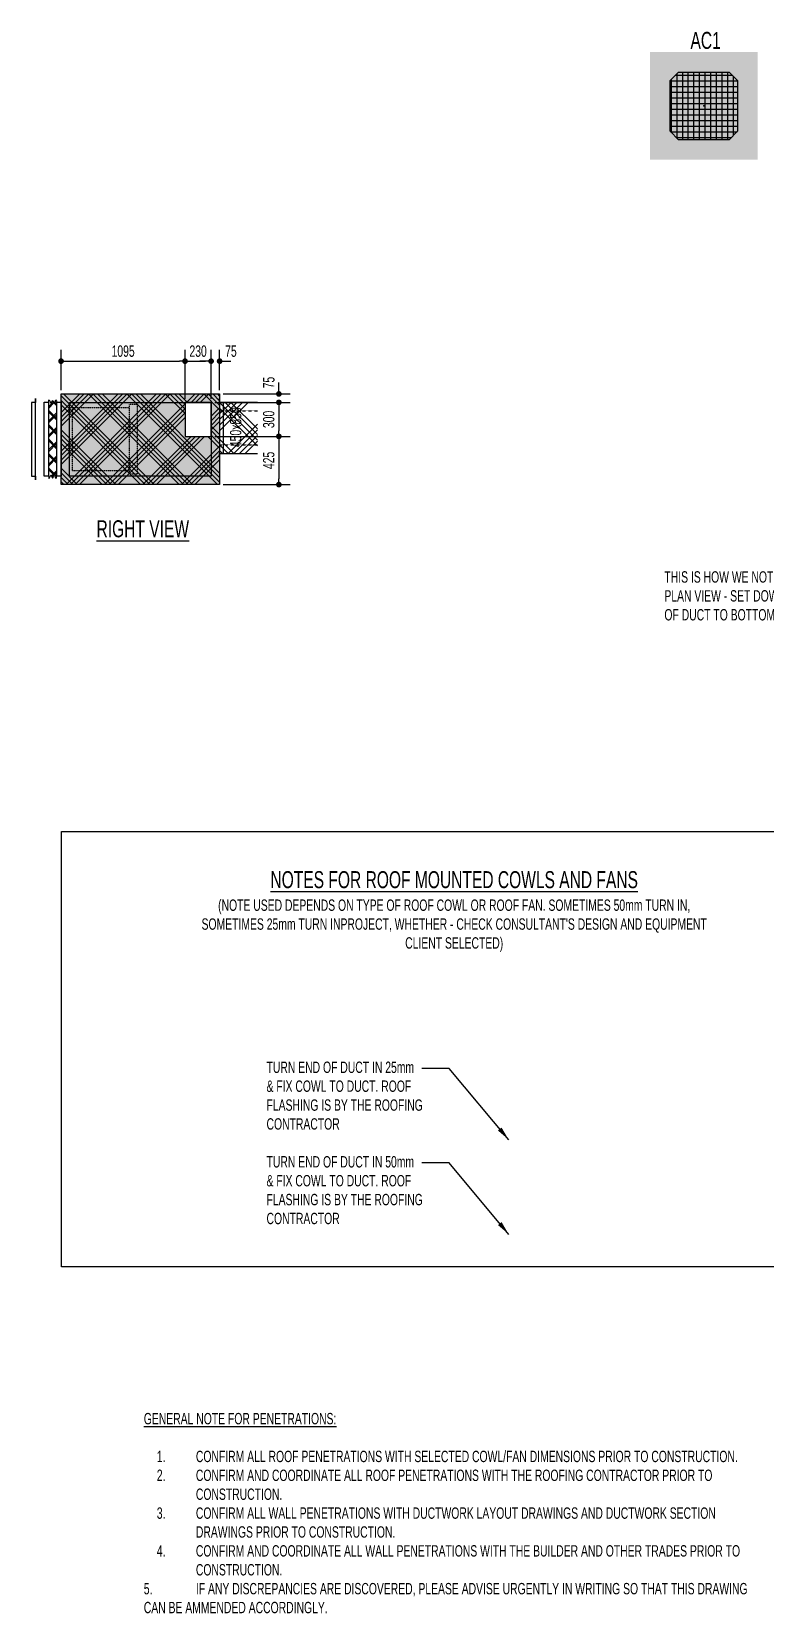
# Model space of a CAD drawing. Header units: millimetres. Extents: x 141 to 153906, y 19826 to 64501.
# Drawn here: x 56701 to 63181, y 39076 to 53034 of the extents above; entities that cross this region are included whole.
import ezdxf
from ezdxf.enums import TextEntityAlignment as Align

# ---------------------------------------------------------------- set-up
doc = ezdxf.new("R2010")
doc.units = ezdxf.units.MM
doc.linetypes.add('HID', pattern=[3.5, 2, -1.5])
doc.linetypes.add('Ins', pattern=[1, 0.5, -0.5])
for name, color, linetype in [('Hvac-Dim', 7, 'Continuous'), ('Hvac-Filter', 1, 'HID'), ('Hvac-FlexConn', 244, 'Continuous'), ('Hvac-Notes', 7, 'Continuous'), ('Hvac-TextLabel1', 7, 'Continuous'), ('Hvac-TextLabel2', 2, 'Continuous'), ('Hvacduct-Flange', 8, 'Continuous'), ('Hvacduct-oa', 82, 'Continuous'), ('Hvacduct-ra', 210, 'Continuous'), ('Hvacduct-ra-Shading', 223, 'Continuous'), ('HvacDuctText', 7, 'Continuous'), ('Hvacequip', 4, 'Continuous'), ('Hvacequip-Shading', 254, 'Continuous'), ('Hvacins', 118, 'Continuous'), ('HvacInsulation IN', 118, 'Continuous')]:
    doc.layers.add(name, color=color, linetype=linetype)
doc.styles.add('Arial', font='ARIALN.TTF', dxfattribs={"width": 0.8})
doc.styles.add('Arial Narrow', font='ARIALN.TTF', dxfattribs={"width": 0.9, "height": 200})
doc.styles.add('Arial Narrow_1', font='ARIALN.TTF', dxfattribs={"height": 250})
doc.dimstyles.new('ISO-25', dxfattribs={"dimtxt": 2.5, "dimasz": 2.5, "dimexe": 1.25, "dimexo": 0.625, "dimtad": 1, "dimtxsty": 'Standard', "dimcen": 2.5, "dimadec": 0, "dimazin": 0, "dimtfac": 1, "dimtmove": 0, "dimatfit": 3, "dimfxl": 1, "dimarcsym": 0})
doc.dimstyles.new('Standard 100', dxfattribs={"dimscale": 50, "dimtxt": 2, "dimasz": 1, "dimexe": 2, "dimexo": 0.63, "dimgap": 0.63, "dimtad": 1, "dimdec": 0, "dimrnd": 5, "dimzin": 0, "dimdsep": 46, "dimtxsty": 'Arial', "dimblk": 'DOT', "dimcen": 0.09, "dimclrd": 1, "dimclre": 1, "dimclrt": 256, "dimadec": 0, "dimazin": 0, "dimtfac": 1, "dimtdec": 0, "dimtofl": 0, "dimtmove": 0, "dimatfit": 3, "dimfxl": 1, "dimtolj": 1, "dimtzin": 0, "dimarcsym": 0})

# ---------------------------------------------------------------- blocks, each defined once
blk = doc.blocks.new('6A84')
at = {"layer": 'Hvacequip-Shading', "color": 253}
blk.add_solid([(-475, -475), (475, -475), (-475, 475), (475, 475)], dxfattribs=at)
blk = doc.blocks.new('Cassette-g')
at = {"linetype": 'Continuous'}
h = blk.add_hatch(dxfattribs=at)
h.set_pattern_fill('_USER', color=252, scale=0.052632, double=1, pattern_type=0)
h.set_pattern_definition([(0, (5e-16, 0), (0, 0.0526316), []), (90, (5e-16, 0), (-0.0526316, 3e-18), [])])
h.paths.add_polyline_path([(-0.314, -0.235), (-0.314, 0.235), (-0.235, 0.314), (0.235, 0.314), (0.314, 0.235), (0.314, -0.235), (0.235, -0.314), (-0.235, -0.314)])
at = {"color": 252, "linetype": 'Continuous', "elevation": -0.037, "flags": 128}
blk.add_lwpolyline([(-0.314, -0.235), (-0.314, 0.235), (-0.235, 0.314), (0.235, 0.314), (0.314, 0.235), (0.314, -0.235), (0.235, -0.314), (-0.235, -0.314)], close=True, dxfattribs=at)
at = {"color": 252, "linetype": 'Continuous'}
blk.add_point((0, 0, -0.037), dxfattribs=at)
blk = doc.blocks.new('6A91')
at = {"layer": 'Hvacequip'}
blk.add_blockref('Cassette-g', (0, 0, -0.963), dxfattribs=at)
blk = doc.blocks.new('_Dot')
at = {"color": 0, "linetype": 'ByBlock', "lineweight": -2}
blk.add_line((-0.5, 0), (-1, 0), dxfattribs=at)
at = {"color": 0, "linetype": 'ByBlock', "const_width": 0.5}
blk.add_lwpolyline([(-0.25, 0, 1), (0.25, 0, 1)], format="xyb", close=True, dxfattribs=at)
blk = doc.blocks.new('*D232')
at = {"layer": 'Defpoints', "color": 0, "transparency": 16777216}
for p in [(58056, 50126), (56961, 49837), (58056, 49762)]:
    blk.add_point(p, dxfattribs=at)
at = {"layer": 'Hvac-Dim', "color": 1, "lineweight": -2, "transparency": 16777216}
for p, q in [((56961, 49869), (56961, 50226)), ((57011, 50126), (58006, 50126)), ((58056, 49794), (58056, 50226))]:
    blk.add_line(p, q, dxfattribs=at)
at = {"layer": 'Hvac-Dim', "color": 1, "lineweight": -2, "transparency": 16777216, "xscale": 50, "yscale": 50, "zscale": 50, "rotation": 180}
blk.add_blockref('_Dot', (56961, 50126), dxfattribs=at)
at = {"layer": 'Hvac-Dim', "color": 1, "lineweight": -2, "transparency": 16777216, "xscale": 50, "yscale": 50, "zscale": 50}
blk.add_blockref('_Dot', (58056, 50126), dxfattribs=at)
at = {"layer": 'Hvac-Dim', "transparency": 16777216, "insert": (57509, 50214), "char_height": 100, "attachment_point": 5, "style": 'Arial'}
blk.add_mtext('\\A1;1095', dxfattribs=at)
blk = doc.blocks.new('*D233')
at = {"layer": 'Defpoints', "color": 0, "transparency": 16777216}
for p in [(58286, 50126), (58056, 49762), (58286, 49762)]:
    blk.add_point(p, dxfattribs=at)
at = {"layer": 'Hvac-Dim', "color": 1, "lineweight": -2, "transparency": 16777216}
for p, q in [((58056, 49794), (58056, 50226)), ((58106, 50126), (58236, 50126)), ((58286, 49794), (58286, 50226))]:
    blk.add_line(p, q, dxfattribs=at)
at = {"layer": 'Hvac-Dim', "color": 1, "lineweight": -2, "transparency": 16777216, "xscale": 50, "yscale": 50, "zscale": 50, "rotation": 180}
blk.add_blockref('_Dot', (58056, 50126), dxfattribs=at)
at = {"layer": 'Hvac-Dim', "color": 1, "lineweight": -2, "transparency": 16777216, "xscale": 50, "yscale": 50, "zscale": 50}
blk.add_blockref('_Dot', (58286, 50126), dxfattribs=at)
at = {"layer": 'Hvac-Dim', "transparency": 16777216, "insert": (58171, 50214), "char_height": 100, "attachment_point": 5, "style": 'Arial'}
blk.add_mtext('\\A1;230', dxfattribs=at)
blk = doc.blocks.new('*D234')
at = {"layer": 'Defpoints', "color": 0, "transparency": 16777216}
for p in [(58361, 50126), (58361, 49837), (58286, 49762)]:
    blk.add_point(p, dxfattribs=at)
at = {"layer": 'Hvac-Dim', "color": 1, "lineweight": -2, "transparency": 16777216}
for p, q in [((58236, 50126), (58186, 50126)), ((58286, 49794), (58286, 50226)), ((58361, 49869), (58361, 50226)), ((58411, 50126), (58461, 50126))]:
    blk.add_line(p, q, dxfattribs=at)
at = {"layer": 'Hvac-Dim', "color": 1, "lineweight": -2, "transparency": 16777216, "xscale": 50, "yscale": 50, "zscale": 50}
blk.add_blockref('_Dot', (58286, 50126), dxfattribs=at)
at = {"layer": 'Hvac-Dim', "color": 1, "lineweight": -2, "transparency": 16777216, "xscale": 50, "yscale": 50, "zscale": 50, "rotation": 180}
blk.add_blockref('_Dot', (58361, 50126), dxfattribs=at)
at = {"layer": 'Hvac-Dim', "transparency": 16777216, "insert": (58461, 50214), "char_height": 100, "attachment_point": 5, "style": 'Arial'}
blk.add_mtext('\\A1;75', dxfattribs=at)
blk = doc.blocks.new('*D235')
at = {"layer": 'Defpoints', "color": 0, "transparency": 16777216}
for p in [(58361, 49837), (58286, 49762), (58884, 49762)]:
    blk.add_point(p, dxfattribs=at)
at = {"layer": 'Hvac-Dim', "color": 1, "lineweight": -2, "transparency": 16777216}
for p, q in [((58393, 49837), (58984, 49837)), ((58884, 49887), (58884, 49937)), ((58318, 49762), (58984, 49762)), ((58884, 49712), (58884, 49662))]:
    blk.add_line(p, q, dxfattribs=at)
at = {"layer": 'Hvac-Dim', "color": 1, "lineweight": -2, "transparency": 16777216, "xscale": 50, "yscale": 50, "zscale": 50}
for p, rotation in [((58884, 49837), 270), ((58884, 49762), 90)]:
    blk.add_blockref('_Dot', p, dxfattribs=dict(at, rotation=rotation))
at = {"layer": 'Hvac-Dim', "transparency": 16777216, "insert": (58796, 49937), "char_height": 100, "attachment_point": 5, "rotation": 90, "style": 'Arial'}
blk.add_mtext('\\A1;75', dxfattribs=at)
blk = doc.blocks.new('*D236')
at = {"layer": 'Defpoints', "color": 0, "transparency": 16777216}
for p in [(58286, 49762), (58286, 49462), (58884, 49462)]:
    blk.add_point(p, dxfattribs=at)
at = {"layer": 'Hvac-Dim', "color": 1, "lineweight": -2, "transparency": 16777216}
for p, q in [((58318, 49762), (58984, 49762)), ((58884, 49712), (58884, 49512)), ((58318, 49462), (58984, 49462))]:
    blk.add_line(p, q, dxfattribs=at)
at = {"layer": 'Hvac-Dim', "color": 1, "lineweight": -2, "transparency": 16777216, "xscale": 50, "yscale": 50, "zscale": 50}
for p, rotation in [((58884, 49762), 90), ((58884, 49462), 270)]:
    blk.add_blockref('_Dot', p, dxfattribs=dict(at, rotation=rotation))
at = {"layer": 'Hvac-Dim', "transparency": 16777216, "insert": (58795, 49612), "char_height": 100, "attachment_point": 5, "rotation": 90, "style": 'Arial'}
blk.add_mtext('\\A1;300', dxfattribs=at)
blk = doc.blocks.new('*D237')
at = {"layer": 'Defpoints', "color": 0, "transparency": 16777216}
for p in [(58286, 49462), (58361, 49037), (58884, 49037)]:
    blk.add_point(p, dxfattribs=at)
at = {"layer": 'Hvac-Dim', "color": 1, "lineweight": -2, "transparency": 16777216}
for p, q in [((58318, 49462), (58984, 49462)), ((58884, 49412), (58884, 49087)), ((58393, 49037), (58984, 49037))]:
    blk.add_line(p, q, dxfattribs=at)
at = {"layer": 'Hvac-Dim', "color": 1, "lineweight": -2, "transparency": 16777216, "xscale": 50, "yscale": 50, "zscale": 50}
for p, rotation in [((58884, 49462), 90), ((58884, 49037), 270)]:
    blk.add_blockref('_Dot', p, dxfattribs=dict(at, rotation=rotation))
at = {"layer": 'Hvac-Dim', "transparency": 16777216, "insert": (58795, 49250), "char_height": 100, "attachment_point": 5, "rotation": 90, "style": 'Arial'}
blk.add_mtext('\\A1;425', dxfattribs=at)

msp = doc.modelspace()

# ---------------------------------------------------------------- hatches: boundary and pattern name
at = {"layer": 'Hvac-FlexConn', "linetype": 'Continuous'}
h = msp.add_hatch(dxfattribs=at)
h.set_pattern_fill('INS50I', color=8, scale=15, style=0)
h.set_pattern_definition([(45, (-81462.81, 60074.78), (-63.63961, 63.63961), []), (45, (-81447.81, 60074.78), (-63.63961, 63.63961), []), (135, (-81462.81, 60074.78), (-63.63961, -63.63961), []), (135, (-81447.81, 60074.78), (-63.63961, -63.63961), [])])
h.paths.add_polyline_path([(56848.5, 49111.4), (56851.4, 49098.2), (56854.2, 49092.2), (56856.9, 49091.6), (56859.5, 49095.1), (56862, 49101.2), (56864.4, 49108.2), (56866.8, 49114.7), (56869.1, 49119.1), (56871.4, 49120.3), (56873.6, 49118.7), (56875.7, 49115.2), (56877.8, 49110.5), (56879.9, 49105.4), (56882, 49100.8), (56884, 49097.4), (56886, 49096.1), (56888.1, 49097.4), (56890.1, 49100.8), (56892.2, 49105.4), (56894.3, 49110.5), (56896.4, 49115.2), (56898.5, 49118.7), (56900.7, 49120.3), (56903, 49119.1), (56905.3, 49114.7), (56907.6, 49108.2), (56910.1, 49101.2), (56912.6, 49095.1), (56915.2, 49091.6), (56917.9, 49092.2), (56920.7, 49098.2), (56923.5, 49111.4), (56923.5, 49111.4), (56923.5, 49763.4), (56920.7, 49776.6), (56917.9, 49782.7), (56915.2, 49783.3), (56912.6, 49779.7), (56910.1, 49773.7), (56907.6, 49766.7), (56905.3, 49760.2), (56903, 49755.8), (56900.7, 49754.6), (56898.5, 49756.1), (56896.4, 49759.7), (56894.3, 49764.4), (56892.2, 49769.5), (56890.1, 49774.1), (56888.1, 49777.5), (56886, 49778.8), (56884, 49777.5), (56882, 49774.1), (56879.9, 49769.5), (56877.8, 49764.4), (56875.7, 49759.7), (56873.6, 49756.1), (56871.4, 49754.6), (56869.1, 49755.8), (56866.8, 49760.2), (56864.4, 49766.7), (56862, 49773.7), (56859.5, 49779.7), (56856.9, 49783.3), (56854.2, 49782.7), (56851.4, 49776.6), (56848.5, 49763.4)])
at = {"layer": 'Hvacduct-ra-Shading', "linetype": 'Continuous'}
h = msp.add_hatch(color=223, dxfattribs=at)
h.paths.add_polyline_path([(56961, 49037.4), (58361, 49037.4), (58361, 49837.4), (56961, 49837.4)])
h.paths.add_polyline_path([(58056, 49762.4), (58286, 49762.4), (58286, 49462.4), (58056, 49462.4)], flags=16)
at = {"layer": 'HvacInsulation IN', "linetype": 'Continuous'}
h = msp.add_hatch(dxfattribs=at)
h.set_pattern_fill('INS100I', color=256, scale=40, style=0)
h.set_pattern_definition([(45, (-84709.69, 66167.27), (-169.70563, 169.70563), []), (45, (-84669.69, 66167.27), (-169.70563, 169.70563), []), (45, (-84629.69, 66167.27), (-169.70563, 169.70563), []), (45, (-84589.69, 66167.27), (-169.70563, 169.70563), []), (135, (-84709.69, 66167.27), (-169.70563, -169.70563), []), (135, (-84669.69, 66167.27), (-169.70563, -169.70563), []), (135, (-84629.69, 66167.27), (-169.70563, -169.70563), []), (135, (-84589.69, 66167.27), (-169.70563, -169.70563), [])])
h.paths.add_polyline_path([(56961, 49037.4), (58361, 49037.4), (58361, 49837.4), (56961, 49837.4)])
h.paths.add_polyline_path([(58056, 49762.4), (58286, 49762.4), (58286, 49462.4), (58056, 49462.4)], flags=16)
h = msp.add_hatch(dxfattribs=at)
h.set_pattern_fill('INS100I', color=256, scale=50, angle=270, style=0)
h.set_pattern_definition([(315, (5429, 104915.14), (212.132, 212.132), []), (315, (5429, 104865.14), (212.132, 212.132), []), (315, (5429, 104815.14), (212.132, 212.132), []), (315, (5429, 104765.14), (212.132, 212.132), []), (45, (5429, 104915.14), (-212.132, 212.132), []), (45, (5429, 104865.14), (-212.132, 212.132), []), (45, (5429, 104815.14), (-212.132, 212.132), []), (45, (5429, 104765.14), (-212.132, 212.132), [])])
h.paths.add_polyline_path([(58361, 49312.4), (58695, 49312.4), (58695, 49762.4), (58361, 49762.4)])

# ---------------------------------------------------------------- linework, layer by layer
at = {"layer": 'Hvac-Filter', "elevation": 100.5}
msp.add_lwpolyline([(57561, 49157.4), (57061, 49157.4), (57061, 49717.4), (57561, 49717.4)], dxfattribs=at)
msp.add_lwpolyline([(57561, 49132.4), (57636, 49132.4), (57636, 49742.4), (57561, 49742.4)], close=True, dxfattribs=at)
at = {"layer": 'Hvac-FlexConn', "color": 244, "linetype": 'Continuous', "elevation": 100.5}
for points in [[(56848.5, 49111.4), (56811, 49111.4), (56811, 49763.4), (56848.5, 49763.4)], [(56923.5, 49763.4), (56961, 49763.4), (56961, 49111.4), (56923.5, 49111.4)]]:
    msp.add_lwpolyline(points, close=True, dxfattribs=at)
for points in [[(56848.5, 49763.4), (56851.4, 49776.6), (56854.2, 49782.7), (56856.9, 49783.3), (56859.5, 49779.7), (56862, 49773.7), (56864.4, 49766.7), (56866.8, 49760.2), (56869.1, 49755.8), (56871.4, 49754.6), (56873.6, 49756.1), (56875.7, 49759.7), (56877.8, 49764.4), (56879.9, 49769.5), (56882, 49774.1), (56884, 49777.5), (56886, 49778.8), (56888.1, 49777.5), (56890.1, 49774.1), (56892.2, 49769.5), (56894.3, 49764.4), (56896.4, 49759.7), (56898.5, 49756.1), (56900.7, 49754.6), (56903, 49755.8), (56905.3, 49760.2), (56907.6, 49766.7), (56910.1, 49773.7), (56912.6, 49779.7), (56915.2, 49783.3), (56917.9, 49782.7), (56920.7, 49776.6), (56923.5, 49763.4)], [(56848.5, 49111.4), (56851.4, 49098.2), (56854.2, 49092.2), (56856.9, 49091.6), (56859.5, 49095.1), (56862, 49101.2), (56864.4, 49108.2), (56866.8, 49114.7), (56869.1, 49119.1), (56871.4, 49120.3), (56873.6, 49118.7), (56875.7, 49115.2), (56877.8, 49110.5), (56879.9, 49105.4), (56882, 49100.8), (56884, 49097.4), (56886, 49096.1), (56888.1, 49097.4), (56890.1, 49100.8), (56892.2, 49105.4), (56894.3, 49110.5), (56896.4, 49115.2), (56898.5, 49118.7), (56900.7, 49120.3), (56903, 49119.1), (56905.3, 49114.7), (56907.6, 49108.2), (56910.1, 49101.2), (56912.6, 49095.1), (56915.2, 49091.6), (56917.9, 49092.2), (56920.7, 49098.2), (56923.5, 49111.4)]]:
    msp.add_lwpolyline(points, dxfattribs=at)
at = {"layer": 'Hvac-Notes', "linetype": 'Continuous', "elevation": 100.5}
msp.add_lwpolyline([(56965.8, 45976.3), (63751, 45976.3), (63751, 42133.4), (56965.8, 42133.4)], close=True, dxfattribs=at)
at = {"layer": 'Hvacduct-Flange', "color": 8, "linetype": 'Continuous', "elevation": 100.5, "flags": 128}
msp.add_lwpolyline([(56735.7, 49797.4), (56735.7, 49762.4), (56700.7, 49762.4), (56700.7, 49112.4), (56735.7, 49112.4), (56735.7, 49077.4)], close=True, dxfattribs=at)
at = {"layer": 'Hvacduct-oa', "color": 82, "linetype": 'Continuous', "elevation": 100.5, "flags": 128}
msp.add_lwpolyline([(58286, 49762.4), (58056, 49762.4), (58056, 49462.4), (58286, 49462.4)], close=True, dxfattribs=at)
at = {"layer": 'Hvacduct-ra', "color": 210, "linetype": 'Continuous', "elevation": 100.5, "flags": 128}
msp.add_lwpolyline([(58361, 49037.4), (56961, 49037.4), (56961, 49837.4), (58361, 49837.4)], close=True, dxfattribs=at)
at = {"layer": 'Hvacduct-ra', "color": 8, "linetype": 'Continuous', "elevation": 100.5, "flags": 128}
msp.add_lwpolyline([(58361, 49277.4), (58361, 49312.4), (58396, 49312.4), (58396, 49762.4), (58361, 49762.4), (58361, 49797.4)], dxfattribs=at)
at = {"layer": 'Hvacduct-ra', "color": 210, "linetype": 'Continuous', "elevation": 100.5, "flags": 128}
msp.add_lwpolyline([(58695, 49762.4), (58361, 49762.4), (58361, 49312.4), (58695, 49312.4)], dxfattribs=at)
at = {"layer": 'Hvacduct-ra', "color": 210, "linetype": 'Continuous'}
msp.add_point((58361, 49737.4, 100.5), dxfattribs=at)
at = {"layer": 'Hvacins', "color": 118, "linetype": 'Ins'}
for p, q in [((58361, 49687.4, 100.5), (58695, 49687.4, 100.5)), ((58361, 49387.4, 100.5), (58695, 49387.4, 100.5))]:
    msp.add_line(p, q, dxfattribs=at)
at = {"layer": 'Hvacins', "elevation": 100.5, "flags": 128}
msp.add_lwpolyline([(58286, 49112.4), (57036, 49112.4), (57036, 49762.4), (58286, 49762.4)], close=True, dxfattribs=at)

# ---------------------------------------------------------------- block references
at = {"layer": 'Hvacequip', "color": 4, "linetype": 'Continuous', "xscale": 950, "yscale": 950, "zscale": 35, "rotation": 270}
msp.add_blockref('6A91', (62636.6, 52378.2), dxfattribs=at)
at = {"layer": 'Hvacequip-Shading', "color": 253, "linetype": 'Continuous', "rotation": 270}
msp.add_blockref('6A84', (62636.6, 52378.2), dxfattribs=at)

# ---------------------------------------------------------------- texts
at = {"layer": 'Hvac-Notes', "color": 7, "linetype": 'Continuous', "style": 'Arial Narrow', "width": 0.8}
msp.add_text('AC1', height=150, dxfattribs=at).set_placement((62652.7, 52956.9), align=Align.MIDDLE)
at = {"layer": 'Hvac-Notes', "insert": (62288.7, 48271.7, 100.5), "char_height": 100, "attachment_point": 1, "style": 'Arial Narrow_1'}
msp.add_mtext_dynamic_manual_height_columns('\\W0.8;THIS IS HOW WE NOTE A DUCT SET DOWN WITH BENDS IN \\PPLAN VIEW - SET DOWN IS ALWAYS MEASURED FROM BOTTOM \\POF DUCT TO BOTTOM OF DUCT.', width=5382.733, gutter_width=1, heights=[0], dxfattribs=at)
at = {"layer": 'Hvac-Notes', "width": 5382.733, "attachment_point": 1, "style": 'Arial Narrow_1'}
for s, insert, char_height in [('\\W0.8;TURN END OF DUCT IN 25mm\\P& FIX COWL TO DUCT. ROOF\\PFLASHING IS BY THE ROOFING\\PCONTRACTOR\\P\\P', (58775.2, 43944.7, 100.5), 100), ('\\W0.8;TURN END OF DUCT IN 50mm\\P& FIX COWL TO DUCT. ROOF\\PFLASHING IS BY THE ROOFING\\PCONTRACTOR\\P\\P', (58775.2, 43110.5, 100.5), 100), ('{\\L\\H0.869565x;\\W0.8;GENERAL NOTE FOR PENETRATIONS:}{\\H0.869565x;\\W0.8;\\P\\P\\pxi-3,l4t4;1.^ICONFIRM ALL ROOF PENETRATIONS WITH SELECTED COWL/FAN DIMENSIONS PRIOR TO CONSTRUCTION.\\P2.^ICONFIRM AND COORDINATE ALL ROOF PENETRATIONS WITH THE ROOFING CONTRACTOR PRIOR TO CONSTRUCTION.\\P3.^ICONFIRM ALL WALL PENETRATIONS WITH DUCTWORK LAYOUT DRAWINGS AND DUCTWORK SECTION DRAWINGS PRIOR TO CONSTRUCTION.\\P4.^ICONFIRM AND COORDINATE ALL WALL PENETRATIONS WITH THE BUILDER AND OTHER TRADES PRIOR TO CONSTRUCTION.\\P5.^IIF ANY DISCREPANCIES ARE DISCOVERED, PLEASE ADVISE URGENTLY IN WRITING SO THAT THIS DRAWING CAN BE AMMENDED ACCORDINGLY.}\\W0.8;\\P\\pi*,l*,t;\\P', (57691.4, 40844), 115)]:
    msp.add_mtext(s, dxfattribs=dict(at, insert=insert, char_height=char_height))
at = {"layer": 'Hvac-TextLabel1', "insert": (57273.9, 48721.8, 100.5), "char_height": 150, "attachment_point": 1, "style": 'Arial Narrow_1'}
msp.add_mtext_dynamic_manual_height_columns('\\L\\W0.8;RIGHT VIEW', width=1098.574, gutter_width=1, heights=[0], dxfattribs=at)
at = {"layer": 'Hvac-TextLabel2', "color": 2, "insert": (56196.4, 45625.4, 100.5), "char_height": 175, "width": 8472.028, "attachment_point": 1, "style": 'Arial Narrow_1'}
msp.add_mtext("\\pxqc;{\\L{\\H0.857143x;\\W0.8;NOTES FOR ROOF MOUNTED COWLS AND FANS}\\W0.8;\\P}\\C3;\\H0.571429x;\\W0.8;(NOTE USED DEPENDS ON TYPE OF ROOF COWL OR ROOF FAN. SOMETIMES 50mm TURN IN, \\PSOMETIMES 25mm TURN INPROJECT, WHETHER - CHECK CONSULTANT'S DESIGN AND EQUIPMENT \\PCLIENT SELECTED)", dxfattribs=at)
at = {"layer": 'HvacDuctText', "color": 7, "linetype": 'Continuous', "style": 'Arial Narrow', "width": 0.8}
msp.add_text('450x850', height=100, rotation=90, dxfattribs=at).set_placement((58502.6, 49543.2, 100.5), align=Align.MIDDLE)

# ---------------------------------------------------------------- dimensions: what is measured, and where the dimension line sits
at = {"layer": 'Hvac-Dim'}
dim = msp.add_linear_dim(base=(58056, 50125.9, 100.5), p1=(56961, 49837.4, 100.5), p2=(58056, 49762.4, 100.5), dimstyle='Standard 100', override={"dimgap": 0.75, "dimtmove": 1}, dxfattribs=at)
dim.commit()
dim.dimension.update_dxf_attribs({"geometry": '*D232', "text_midpoint": (57508.5, 50214.5, 100.5)})
for base, p1, p2, picture, middle in [((58286, 50125.9, 100.5), (58056, 49762.4, 100.5), (58286, 49762.4, 100.5), '*D233', (58171, 50125.9, 100.5)), ((58361, 50125.9, 100.5), (58286, 49762.4, 100.5), (58361, 49837.4, 100.5), '*D234', (58461, 50125.9, 100.5))]:
    dim = msp.add_linear_dim(base=base, p1=p1, p2=p2, dimstyle='Standard 100', override={"dimgap": 0.75, "dimtmove": 1}, dxfattribs=at)
    dim.commit()
    dim.dimension.update_dxf_attribs({"geometry": picture, "text_midpoint": middle, "dimtype": 160})
for base, p1, p2, picture, middle in [((58883.9, 49762.4, 100.5), (58361, 49837.4, 100.5), (58286, 49762.4, 100.5), '*D235', (58883.9, 49937.4, 100.5)), ((58883.9, 49462.4, 100.5), (58286, 49762.4, 100.5), (58286, 49462.4, 100.5), '*D236', (58883.9, 49612.4, 100.5))]:
    dim = msp.add_linear_dim(base=base, p1=p1, p2=p2, angle=90, dimstyle='Standard 100', override={"dimgap": 0.75, "dimtmove": 1}, dxfattribs=at)
    dim.commit()
    dim.dimension.update_dxf_attribs({"geometry": picture, "text_midpoint": middle, "dimtype": 160})
dim = msp.add_linear_dim(base=(58883.9, 49037.4, 100.5), p1=(58286, 49462.4, 100.5), p2=(58361, 49037.4, 100.5), angle=90, dimstyle='Standard 100', override={"dimgap": 0.75, "dimtmove": 1}, dxfattribs=at)
dim.commit()
dim.dimension.update_dxf_attribs({"geometry": '*D237', "text_midpoint": (58795.3, 49249.9, 100.5)})

# ---------------------------------------------------------------- leaders
at = {"layer": 'Hvac-Notes'}
for points in [[(60914.9, 43253.7), (60389.1, 43884.6), (60146.9, 43884.6)], [(60914.9, 42419.5), (60389.1, 43050.4), (60146.9, 43050.4)]]:
    msp.add_leader(points, dimstyle='ISO-25', override={"dimscale": 50, "dimtad": 0}, dxfattribs=at)

doc.saveas('drawing.dxf')
